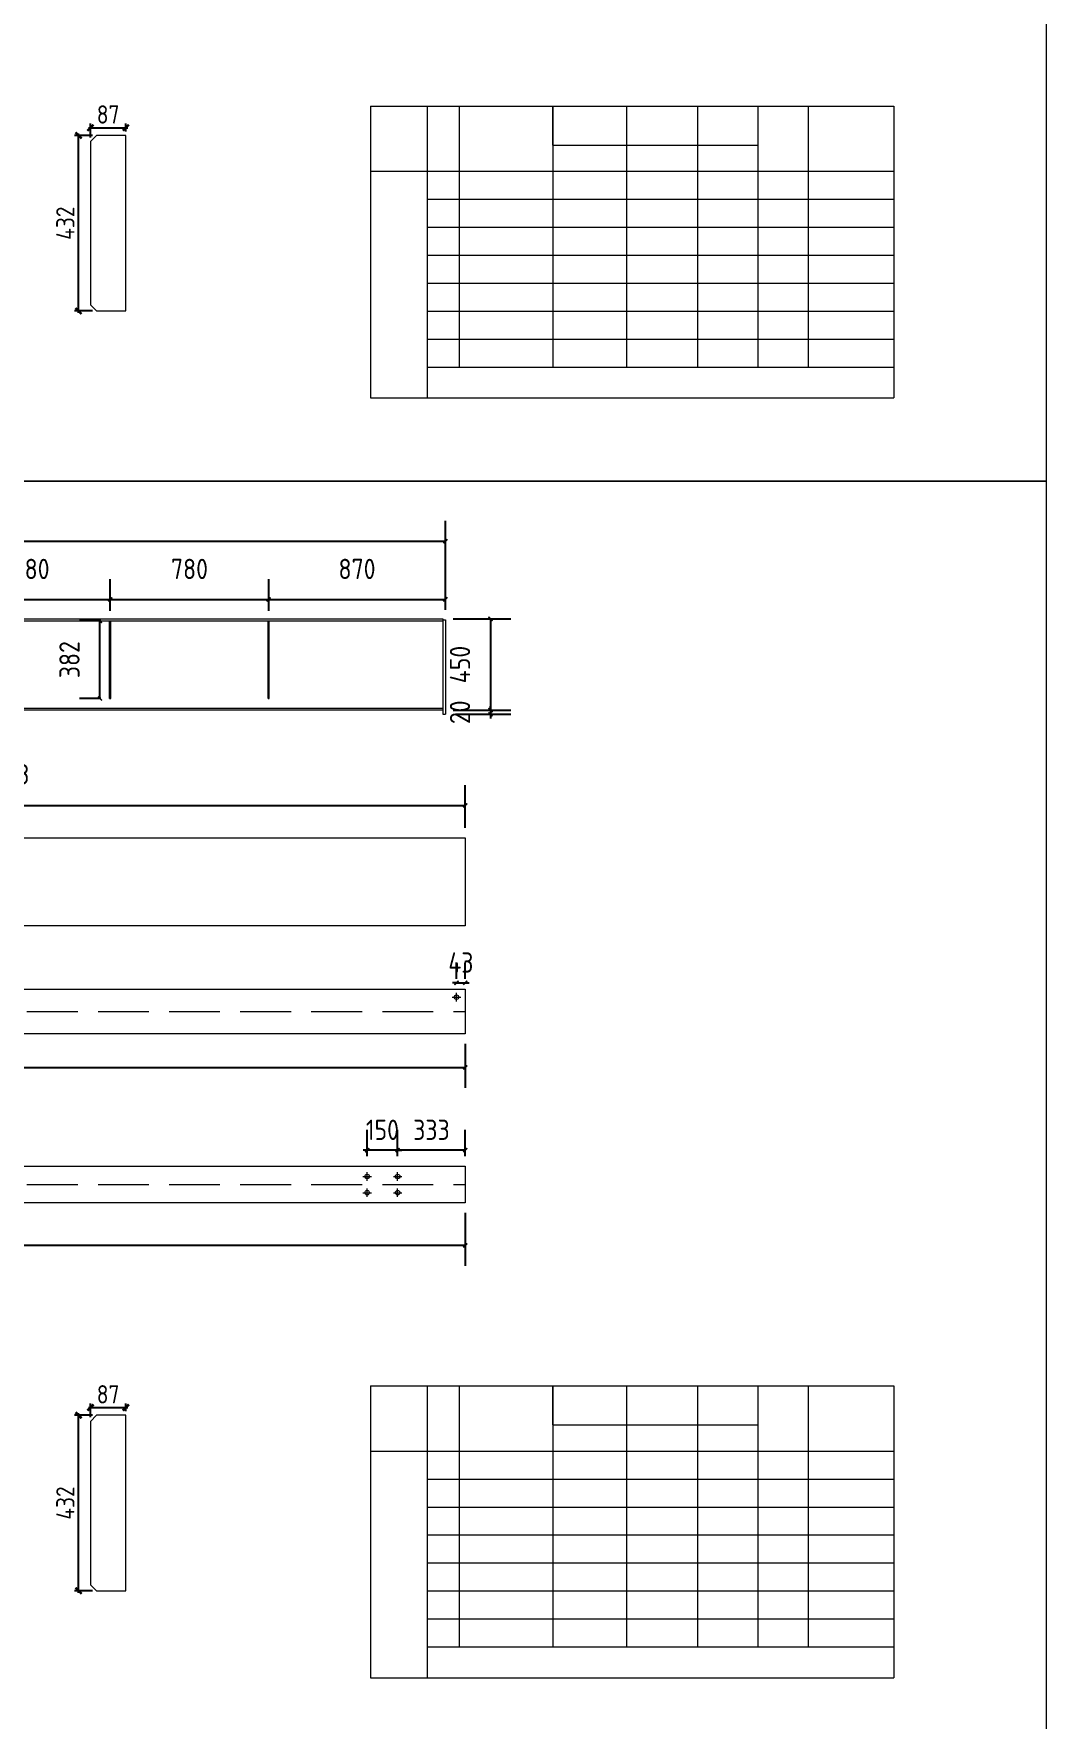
# Model space of a CAD drawing. Extents: x 485428 to 797698, y 56414 to 211814.
# Drawn here: x 792712 to 797698, y 142719 to 151016 of the extents above; entities that cross this region are included whole.
import ezdxf

# ---------------------------------------------------------------- set-up
doc = ezdxf.new("R2010")
doc.units = 0
doc.header["$LTSCALE"] = 1000
doc.header["$MEASUREMENT"] = 0
doc.linetypes.add('DASH', pattern=[0.35, 0.25, -0.1])
doc.layers.add('钢架', color=7, linetype='Continuous', lineweight=25)
doc.styles.get("Standard").update_dxf_attribs({"font": 'gbenor.shx', "bigfont": 'gbcbig.shx'})
doc.dimstyles.get("Standard").update_dxf_attribs({"dimscale": 100, "dimtxt": 2, "dimasz": 0.4, "dimexe": 0.5, "dimexo": 1, "dimgap": 0.5, "dimtad": 1, "dimdec": 0, "dimzin": 0, "dimdsep": 46, "dimtxsty": 'Standard', "dimblk": 'ARCHTICK', "dimcen": 0.09, "dimadec": 0, "dimazin": 0, "dimtfac": 1, "dimtdec": 0, "dimtix": 1, "dimtmove": 2, "dimatfit": 3, "dimfxl": 1, "dimtolj": 1, "dimtzin": 0, "dimarcsym": 0})

# ---------------------------------------------------------------- blocks, each defined once
blk = doc.blocks.new('_ArchTick')
at = {"color": 0, "linetype": 'ByBlock', "const_width": 0.4}
blk.add_lwpolyline([(-0.5, -0.5), (0.5, 0.5)], dxfattribs=at)
blk = doc.blocks.new('*D2840')
at = {"color": 3, "lineweight": -2}
for p, q in [((793001.8, 150515.5), (792913.2, 150515.5)), ((792933.2, 149641.5), (792933.2, 150525.5)), ((793001.8, 149651.5), (792913.2, 149651.5))]:
    blk.add_line(p, q, dxfattribs=at)
at = {"layer": 'Defpoints', "color": 0}
for p in [(792933.2, 150515.5), (793021.8, 150515.5), (793021.8, 149651.5)]:
    blk.add_point(p, dxfattribs=at)
at = {"color": 3, "lineweight": -2, "xscale": 30, "yscale": 30, "zscale": 30}
for p, rotation in [((792933.2, 150515.5), 90), ((792933.2, 149651.5), 270)]:
    blk.add_blockref('_ArchTick', p, dxfattribs=dict(at, rotation=rotation))
at = {"color": 0, "lineweight": 15, "insert": (792868.2, 150083.5), "char_height": 90, "attachment_point": 5, "rotation": 90}
blk.add_mtext('\\A1;432', dxfattribs=at)
blk = doc.blocks.new('*D2841')
at = {"color": 3, "lineweight": -2}
for p, q in [((792981.8, 150553.6), (793175.8, 150553.6)), ((792991.8, 150505.5), (792991.8, 150573.6)), ((793165.8, 150535.5), (793165.8, 150573.6))]:
    blk.add_line(p, q, dxfattribs=at)
at = {"layer": 'Defpoints', "color": 0}
for p in [(793165.8, 150553.6), (793165.8, 150515.5), (792991.8, 150485.5)]:
    blk.add_point(p, dxfattribs=at)
at = {"color": 3, "lineweight": -2, "xscale": 30, "yscale": 30, "zscale": 30, "rotation": 180}
blk.add_blockref('_ArchTick', (792991.8, 150553.6), dxfattribs=at)
at = {"color": 3, "lineweight": -2, "xscale": 30, "yscale": 30, "zscale": 30}
blk.add_blockref('_ArchTick', (793165.8, 150553.6), dxfattribs=at)
at = {"color": 0, "lineweight": 15, "insert": (793078.8, 150618.6), "char_height": 90, "attachment_point": 5}
blk.add_mtext('\\A1;87', dxfattribs=at)
blk = doc.blocks.new('*D2863')
at = {"color": 3, "lineweight": -2}
for p, q in [((792309.3, 148176), (792309.3, 148331.5)), ((793089.3, 148176), (793089.3, 148331.5)), ((792309.3, 148231.5), (793089.3, 148231.5))]:
    blk.add_line(p, q, dxfattribs=at)
at = {"layer": 'Defpoints', "color": 0}
for p in [(793089.3, 148231.5), (792309.3, 148126), (793089.3, 148126)]:
    blk.add_point(p, dxfattribs=at)
at = {"color": 3, "lineweight": -2, "xscale": 20, "yscale": 20, "zscale": 20, "rotation": 180}
blk.add_blockref('_ArchTick', (792309.3, 148231.5), dxfattribs=at)
at = {"color": 3, "lineweight": -2, "xscale": 20, "yscale": 20, "zscale": 20}
blk.add_blockref('_ArchTick', (793089.3, 148231.5), dxfattribs=at)
at = {"color": 0, "lineweight": 15, "insert": (792699.3, 148381.5), "char_height": 100, "attachment_point": 5}
blk.add_mtext('\\A1;780', dxfattribs=at)
blk = doc.blocks.new('*D2864')
at = {"color": 3, "lineweight": -2}
for p, q in [((793089.3, 148176), (793089.3, 148331.5)), ((793869.3, 148176), (793869.3, 148331.5)), ((793089.3, 148231.5), (793869.3, 148231.5))]:
    blk.add_line(p, q, dxfattribs=at)
at = {"layer": 'Defpoints', "color": 0}
for p in [(793869.3, 148231.5), (793089.3, 148126), (793869.3, 148126)]:
    blk.add_point(p, dxfattribs=at)
at = {"color": 3, "lineweight": -2, "xscale": 20, "yscale": 20, "zscale": 20, "rotation": 180}
blk.add_blockref('_ArchTick', (793089.3, 148231.5), dxfattribs=at)
at = {"color": 3, "lineweight": -2, "xscale": 20, "yscale": 20, "zscale": 20}
blk.add_blockref('_ArchTick', (793869.3, 148231.5), dxfattribs=at)
at = {"color": 0, "lineweight": 15, "insert": (793479.3, 148381.5), "char_height": 100, "attachment_point": 5}
blk.add_mtext('\\A1;780', dxfattribs=at)
blk = doc.blocks.new('*D2865')
at = {"color": 3, "lineweight": -2}
for p, q in [((793869.3, 148176), (793869.3, 148331.5)), ((794739.3, 148181), (794739.3, 148331.5)), ((793869.3, 148231.5), (794739.3, 148231.5))]:
    blk.add_line(p, q, dxfattribs=at)
at = {"layer": 'Defpoints', "color": 0}
for p in [(794739.3, 148231.5), (793869.3, 148126), (794739.3, 148131)]:
    blk.add_point(p, dxfattribs=at)
at = {"color": 3, "lineweight": -2, "xscale": 20, "yscale": 20, "zscale": 20, "rotation": 180}
blk.add_blockref('_ArchTick', (793869.3, 148231.5), dxfattribs=at)
at = {"color": 3, "lineweight": -2, "xscale": 20, "yscale": 20, "zscale": 20}
blk.add_blockref('_ArchTick', (794739.3, 148231.5), dxfattribs=at)
at = {"color": 0, "lineweight": 15, "insert": (794304.3, 148381.5), "char_height": 100, "attachment_point": 5}
blk.add_mtext('\\A1;870', dxfattribs=at)
blk = doc.blocks.new('*D2851')
at = {"color": 3, "lineweight": -2}
for p, q in [((789769.3, 148186), (789769.3, 148618.3)), ((794739.3, 148181), (794739.3, 148618.3)), ((789769.3, 148518.3), (794739.3, 148518.3))]:
    blk.add_line(p, q, dxfattribs=at)
at = {"layer": 'Defpoints', "color": 0}
for p in [(794739.3, 148518.3), (789769.3, 148136), (794739.3, 148131)]:
    blk.add_point(p, dxfattribs=at)
at = {"color": 3, "lineweight": -2, "xscale": 20, "yscale": 20, "zscale": 20, "rotation": 180}
blk.add_blockref('_ArchTick', (789769.3, 148518.3), dxfattribs=at)
at = {"color": 3, "lineweight": -2, "xscale": 20, "yscale": 20, "zscale": 20}
blk.add_blockref('_ArchTick', (794739.3, 148518.3), dxfattribs=at)
at = {"color": 0, "lineweight": 15, "insert": (792254.3, 148668.3), "char_height": 100, "attachment_point": 5}
blk.add_mtext('\\A1;4970', dxfattribs=at)
blk = doc.blocks.new('*D2872')
at = {"color": 3, "lineweight": -2}
for p, q in [((789879.3, 147107.4), (789879.3, 147317.1)), ((794837.3, 147107.4), (794837.3, 147317.1)), ((789879.3, 147217.1), (794837.3, 147217.1))]:
    blk.add_line(p, q, dxfattribs=at)
at = {"layer": 'Defpoints', "color": 0}
for p in [(794837.3, 147217.1), (789879.3, 147057.4), (794837.3, 147057.4)]:
    blk.add_point(p, dxfattribs=at)
at = {"color": 3, "lineweight": -2, "xscale": 20, "yscale": 20, "zscale": 20, "rotation": 180}
blk.add_blockref('_ArchTick', (789879.3, 147217.1), dxfattribs=at)
at = {"color": 3, "lineweight": -2, "xscale": 20, "yscale": 20, "zscale": 20}
blk.add_blockref('_ArchTick', (794837.3, 147217.1), dxfattribs=at)
at = {"color": 0, "lineweight": 15, "insert": (792358.3, 147370.4), "char_height": 100, "attachment_point": 5}
blk.add_mtext('\\A1;腹板、翼板 4958', dxfattribs=at)
blk = doc.blocks.new('*D2880')
at = {"color": 3, "lineweight": -2}
for p, q in [((793001.8, 144215.5), (792913.2, 144215.5)), ((792933.2, 143341.5), (792933.2, 144225.5)), ((793001.8, 143351.5), (792913.2, 143351.5))]:
    blk.add_line(p, q, dxfattribs=at)
at = {"layer": 'Defpoints', "color": 0}
for p in [(792933.2, 144215.5), (793021.8, 144215.5), (793021.8, 143351.5)]:
    blk.add_point(p, dxfattribs=at)
at = {"color": 3, "lineweight": -2, "xscale": 30, "yscale": 30, "zscale": 30}
for p, rotation in [((792933.2, 144215.5), 90), ((792933.2, 143351.5), 270)]:
    blk.add_blockref('_ArchTick', p, dxfattribs=dict(at, rotation=rotation))
at = {"color": 0, "lineweight": 15, "insert": (792868.2, 143783.5), "char_height": 90, "attachment_point": 5, "rotation": 90}
blk.add_mtext('\\A1;432', dxfattribs=at)
blk = doc.blocks.new('*D2881')
at = {"color": 3, "lineweight": -2}
for p, q in [((792981.8, 144253.6), (793175.8, 144253.6)), ((792991.8, 144205.5), (792991.8, 144273.6)), ((793165.8, 144235.5), (793165.8, 144273.6))]:
    blk.add_line(p, q, dxfattribs=at)
at = {"layer": 'Defpoints', "color": 0}
for p in [(793165.8, 144253.6), (793165.8, 144215.5), (792991.8, 144185.5)]:
    blk.add_point(p, dxfattribs=at)
at = {"color": 3, "lineweight": -2, "xscale": 30, "yscale": 30, "zscale": 30, "rotation": 180}
blk.add_blockref('_ArchTick', (792991.8, 144253.6), dxfattribs=at)
at = {"color": 3, "lineweight": -2, "xscale": 30, "yscale": 30, "zscale": 30}
blk.add_blockref('_ArchTick', (793165.8, 144253.6), dxfattribs=at)
at = {"color": 0, "lineweight": 15, "insert": (793078.8, 144318.6), "char_height": 90, "attachment_point": 5}
blk.add_mtext('\\A1;87', dxfattribs=at)
blk = doc.blocks.new('*D2882')
at = {"color": 3, "lineweight": -2}
for p, q in [((794794.3, 146363.4), (794794.3, 146444.1)), ((794837.3, 146363.4), (794837.3, 146444.1)), ((794794.3, 146344.1), (794774.3, 146344.1)), ((794794.3, 146344.1), (794837.3, 146344.1)), ((794837.3, 146344.1), (794857.3, 146344.1))]:
    blk.add_line(p, q, dxfattribs=at)
at = {"layer": 'Defpoints', "color": 0}
for p in [(794794.3, 146313.4), (794837.3, 146344.1), (794837.3, 146313.4)]:
    blk.add_point(p, dxfattribs=at)
at = {"color": 3, "lineweight": -2, "xscale": 20, "yscale": 20, "zscale": 20}
blk.add_blockref('_ArchTick', (794794.3, 146344.1), dxfattribs=at)
at = {"color": 3, "lineweight": -2, "xscale": 20, "yscale": 20, "zscale": 20, "rotation": 180}
blk.add_blockref('_ArchTick', (794837.3, 146344.1), dxfattribs=at)
at = {"color": 0, "lineweight": 15, "insert": (794815.8, 146444.1), "char_height": 100, "attachment_point": 5}
blk.add_mtext('\\A1;43', dxfattribs=at)
blk = doc.blocks.new('*D2883')
at = {"color": 3, "lineweight": -2}
for p, q in [((789879.3, 146043.4), (789879.3, 145827.7)), ((794837.3, 146043.4), (794837.3, 145827.7)), ((789879.3, 145927.7), (794837.3, 145927.7))]:
    blk.add_line(p, q, dxfattribs=at)
at = {"layer": 'Defpoints', "color": 0}
for p in [(789879.3, 146093.4), (794837.3, 146093.4), (794837.3, 145927.7)]:
    blk.add_point(p, dxfattribs=at)
at = {"color": 3, "lineweight": -2, "xscale": 20, "yscale": 20, "zscale": 20, "rotation": 180}
blk.add_blockref('_ArchTick', (789879.3, 145927.7), dxfattribs=at)
at = {"color": 3, "lineweight": -2, "xscale": 20, "yscale": 20, "zscale": 20}
blk.add_blockref('_ArchTick', (794837.3, 145927.7), dxfattribs=at)
at = {"color": 0, "lineweight": 15, "insert": (792358.3, 146027.7), "char_height": 100, "attachment_point": 5}
blk.add_mtext('\\A1;4958', dxfattribs=at)
blk = doc.blocks.new('*D2857')
at = {"color": 3, "lineweight": -2}
for p, q in [((794504.3, 145491.2), (794504.3, 145620.7)), ((794837.3, 145491.2), (794837.3, 145620.7)), ((794837.3, 145520.7), (794504.3, 145520.7))]:
    blk.add_line(p, q, dxfattribs=at)
at = {"layer": 'Defpoints', "color": 0}
for p in [(794504.3, 145520.7), (794504.3, 145441.2), (794837.3, 145441.2)]:
    blk.add_point(p, dxfattribs=at)
at = {"color": 3, "lineweight": -2, "xscale": 20, "yscale": 20, "zscale": 20, "rotation": 180}
blk.add_blockref('_ArchTick', (794504.3, 145520.7), dxfattribs=at)
at = {"color": 3, "lineweight": -2, "xscale": 20, "yscale": 20, "zscale": 20}
blk.add_blockref('_ArchTick', (794837.3, 145520.7), dxfattribs=at)
at = {"color": 0, "lineweight": 15, "insert": (794670.8, 145620.7), "char_height": 100, "attachment_point": 5}
blk.add_mtext('\\A1;333', dxfattribs=at)
blk = doc.blocks.new('*D2850')
at = {"color": 3, "lineweight": -2}
for p, q in [((794354.3, 145491.2), (794354.3, 145620.7)), ((794504.3, 145491.2), (794504.3, 145620.7)), ((794354.3, 145520.7), (794334.3, 145520.7)), ((794504.3, 145520.7), (794354.3, 145520.7)), ((794504.3, 145520.7), (794524.3, 145520.7))]:
    blk.add_line(p, q, dxfattribs=at)
at = {"layer": 'Defpoints', "color": 0}
for p in [(794354.3, 145520.7), (794354.3, 145441.2), (794504.3, 145441.2)]:
    blk.add_point(p, dxfattribs=at)
at = {"color": 3, "lineweight": -2, "xscale": 20, "yscale": 20, "zscale": 20}
blk.add_blockref('_ArchTick', (794354.3, 145520.7), dxfattribs=at)
at = {"color": 3, "lineweight": -2, "xscale": 20, "yscale": 20, "zscale": 20, "rotation": 180}
blk.add_blockref('_ArchTick', (794504.3, 145520.7), dxfattribs=at)
at = {"color": 0, "lineweight": 15, "insert": (794429.3, 145620.7), "char_height": 100, "attachment_point": 5}
blk.add_mtext('\\A1;150', dxfattribs=at)
blk = doc.blocks.new('*D2858')
at = {"color": 3, "lineweight": -2}
for p, q in [((789879.3, 145211.2), (789879.3, 144951.4)), ((794837.3, 145211.2), (794837.3, 144951.4)), ((794837.3, 145051.4), (789879.3, 145051.4))]:
    blk.add_line(p, q, dxfattribs=at)
at = {"layer": 'Defpoints', "color": 0}
for p in [(789879.3, 145261.2), (794837.3, 145261.2), (789879.3, 145051.4)]:
    blk.add_point(p, dxfattribs=at)
at = {"color": 3, "lineweight": -2, "xscale": 20, "yscale": 20, "zscale": 20, "rotation": 180}
blk.add_blockref('_ArchTick', (789879.3, 145051.4), dxfattribs=at)
at = {"color": 3, "lineweight": -2, "xscale": 20, "yscale": 20, "zscale": 20}
blk.add_blockref('_ArchTick', (794837.3, 145051.4), dxfattribs=at)
at = {"color": 0, "lineweight": 15, "insert": (792358.3, 145151.4), "char_height": 100, "attachment_point": 5}
blk.add_mtext('\\A1;4958', dxfattribs=at)
blk = doc.blocks.new('*D3026')
at = {"color": 3, "lineweight": -2}
for p, q in [((794777.3, 148136), (795061.4, 148136)), ((794961.4, 148136), (794961.4, 147686)), ((794777.3, 147686), (795061.4, 147686))]:
    blk.add_line(p, q, dxfattribs=at)
at = {"layer": 'Defpoints', "color": 0}
for p in [(794727.3, 148136), (794727.3, 147686), (794961.4, 147686)]:
    blk.add_point(p, dxfattribs=at)
at = {"color": 3, "lineweight": -2, "xscale": 20, "yscale": 20, "zscale": 20}
for p, rotation in [((794961.4, 148136), 90), ((794961.4, 147686), 270)]:
    blk.add_blockref('_ArchTick', p, dxfattribs=dict(at, rotation=rotation))
at = {"color": 0, "lineweight": 15, "insert": (794811.4, 147911), "char_height": 100, "attachment_point": 5, "rotation": 90}
blk.add_mtext('\\A1;450', dxfattribs=at)
blk = doc.blocks.new('*D3027')
at = {"color": 3, "lineweight": -2}
for p, q in [((794961.4, 147686), (794961.4, 147706)), ((794777.3, 147686), (795061.4, 147686)), ((794789.3, 147666), (795061.4, 147666)), ((794961.4, 147686), (794961.4, 147666)), ((794961.4, 147666), (794961.4, 147646))]:
    blk.add_line(p, q, dxfattribs=at)
at = {"layer": 'Defpoints', "color": 0}
for p in [(794727.3, 147686), (794739.3, 147666), (794961.4, 147666)]:
    blk.add_point(p, dxfattribs=at)
at = {"color": 3, "lineweight": -2, "xscale": 20, "yscale": 20, "zscale": 20}
for p, rotation in [((794961.4, 147686), 270), ((794961.4, 147666), 90)]:
    blk.add_blockref('_ArchTick', p, dxfattribs=dict(at, rotation=rotation))
at = {"color": 0, "lineweight": 15, "insert": (794811.4, 147676), "char_height": 100, "attachment_point": 5, "rotation": 90}
blk.add_mtext('\\A1;20', dxfattribs=at)
blk = doc.blocks.new('*D3274')
at = {"color": 3, "lineweight": -2}
for p, q in [((793042.3, 148126), (792938.6, 148126)), ((793038.6, 147744), (793038.6, 148126)), ((793042.3, 147744), (792938.6, 147744))]:
    blk.add_line(p, q, dxfattribs=at)
at = {"layer": 'Defpoints', "color": 0}
for p in [(793038.6, 148126), (793092.3, 148126), (793092.3, 147744)]:
    blk.add_point(p, dxfattribs=at)
at = {"color": 3, "lineweight": -2, "xscale": 20, "yscale": 20, "zscale": 20}
for p, rotation in [((793038.6, 148126), 90), ((793038.6, 147744), 270)]:
    blk.add_blockref('_ArchTick', p, dxfattribs=dict(at, rotation=rotation))
at = {"color": 0, "lineweight": 15, "insert": (792888.6, 147935), "char_height": 100, "attachment_point": 5, "rotation": 90}
blk.add_mtext('\\A1;382', dxfattribs=at)

msp = doc.modelspace()

# ---------------------------------------------------------------- linework, layer by layer
at = {"color": 1, "lineweight": 15}
for p, q in [((794371.4, 150659.7), (794371.4, 149223.7)), ((794650.9, 149223.7), (794650.9, 150659.7)), ((793089.3, 147744), (793089.3, 148126)), ((793869.3, 147744), (793869.3, 148126)), ((794371.4, 144359.7), (794371.4, 142923.7)), ((794650.9, 142923.7), (794650.9, 144359.7))]:
    msp.add_line(p, q, dxfattribs=at)
at = {"lineweight": 15}
for p, q in [((795268.8, 150468), (795268.8, 150659.7)), ((795268.8, 150659.7), (795268.8, 149375.3)), ((795631, 150659.7), (795631, 149375.3)), ((796948.1, 150659.7), (796948.1, 149223.7)), ((792991.8, 150485.5), (793021.8, 150515.5)), ((793165.8, 150515.5), (793021.8, 150515.5)), ((793165.8, 149651.5), (793165.8, 150515.5)), ((792991.8, 150485.5), (792991.8, 149681.5)), ((792991.8, 149681.5), (793021.8, 149651.5)), ((793021.8, 149651.5), (793165.8, 149651.5)), ((789769.3, 148136), (794727.3, 148136)), ((789769.3, 148126), (794727.3, 148126)), ((793086.3, 147744), (793086.3, 148126)), ((793092.3, 147744), (793092.3, 148126)), ((793866.3, 147744), (793866.3, 148126)), ((793872.3, 147744), (793872.3, 148126)), ((794727.3, 148136), (794727.3, 147666)), ((794727.3, 148131), (794739.3, 148131)), ((794739.3, 148131), (794739.3, 147666)), ((794727.3, 147694), (789769.3, 147694)), ((793086.3, 147744), (793092.3, 147744)), ((793866.3, 147744), (793872.3, 147744)), ((794727.3, 147686), (789769.3, 147686)), ((794727.3, 147666), (794739.3, 147666)), ((789879.3, 147057.4), (794837.3, 147057.4)), ((794837.3, 147057.4), (794837.3, 146625.4)), ((794837.3, 146625.4), (789879.3, 146625.4)), ((789879.3, 146313.4), (794837.3, 146313.4)), ((794794.3, 146252.4), (794794.3, 146294.4)), ((794837.3, 146313.4), (794837.3, 146093.4)), ((794773.3, 146273.4), (794815.3, 146273.4)), ((794837.3, 146093.4), (789879.3, 146093.4)), ((789879.3, 145441.2), (794837.3, 145441.2)), ((794333.3, 145391.2), (794375.3, 145391.2)), ((794354.3, 145370.2), (794354.3, 145412.2)), ((794483.3, 145391.2), (794525.3, 145391.2)), ((794504.3, 145370.2), (794504.3, 145412.2)), ((794837.3, 145441.2), (794837.3, 145261.2)), ((794333.3, 145311.2), (794375.3, 145311.2)), ((794354.3, 145290.2), (794354.3, 145332.2)), ((794483.3, 145311.2), (794525.3, 145311.2)), ((794504.3, 145290.2), (794504.3, 145332.2)), ((794837.3, 145261.2), (789879.3, 145261.2)), ((795268.8, 144168), (795268.8, 144359.7)), ((795268.8, 144359.7), (795268.8, 143075.3)), ((795631, 144359.7), (795631, 143075.3)), ((796948.1, 144359.7), (796948.1, 142923.7)), ((792991.8, 144185.5), (793021.8, 144215.5)), ((793165.8, 144215.5), (793021.8, 144215.5)), ((793165.8, 143351.5), (793165.8, 144215.5)), ((792991.8, 144185.5), (792991.8, 143381.5)), ((792991.8, 143381.5), (793021.8, 143351.5)), ((793021.8, 143351.5), (793165.8, 143351.5))]:
    msp.add_line(p, q, dxfattribs=at)
at = {"color": 1, "linetype": 'DASH', "lineweight": 15}
for p, q in [((789879.3, 146203.4), (794837.3, 146203.4)), ((789879.3, 145351.2), (794837.3, 145351.2))]:
    msp.add_line(p, q, dxfattribs=at)
at = {"lineweight": 15}
for points in [[(788788.1, 155114.2), (797698.1, 155114.2), (797698.1, 148814.2), (788788.1, 148814.2)], [(788788.1, 148814.2), (797698.1, 148814.2), (797698.1, 142514.2), (788788.1, 142514.2)]]:
    msp.add_lwpolyline(points, close=True, dxfattribs=at)
for centre in [(794794.3, 146273.4), (794354.3, 145391.2), (794504.3, 145391.2), (794354.3, 145311.2), (794504.3, 145311.2)]:
    msp.add_circle(centre, 11, dxfattribs=at)
at = {"layer": '钢架', "lineweight": 15}
for p, q in [((794371.4, 150659.7), (796948.1, 150659.7)), ((794807, 150659.7), (794807, 149375.3)), ((795981.5, 150659.7), (795981.5, 149375.3)), ((796278.5, 150659.7), (796278.5, 149375.3)), ((796526.1, 150659.7), (796526.1, 149375.3)), ((795268.8, 150468), (796278.5, 150468)), ((794371.4, 150339.3), (796948.1, 150339.3)), ((794650.9, 150201.6), (796948.1, 150201.6)), ((794650.9, 150063.8), (796948.1, 150063.8)), ((794650.9, 149926.1), (796948.1, 149926.1)), ((794650.9, 149926.1), (796948.1, 149926.1)), ((794650.9, 149788.4), (796948.1, 149788.4)), ((794650.9, 149650.7), (796948.1, 149650.7)), ((794650.9, 149513), (796948.1, 149513)), ((794650.9, 149375.3), (796948.1, 149375.3)), ((794371.4, 149223.7), (796948.1, 149223.7)), ((794371.4, 144359.7), (796948.1, 144359.7)), ((794807, 144359.7), (794807, 143075.3)), ((795981.5, 144359.7), (795981.5, 143075.3)), ((796278.5, 144359.7), (796278.5, 143075.3)), ((796526.1, 144359.7), (796526.1, 143075.3)), ((795268.8, 144168), (796278.5, 144168)), ((794371.4, 144039.3), (796948.1, 144039.3)), ((794650.9, 143901.6), (796948.1, 143901.6)), ((794650.9, 143763.8), (796948.1, 143763.8)), ((794650.9, 143626.1), (796948.1, 143626.1)), ((794650.9, 143626.1), (796948.1, 143626.1)), ((794650.9, 143488.4), (796948.1, 143488.4)), ((794650.9, 143350.7), (796948.1, 143350.7)), ((794650.9, 143213), (796948.1, 143213)), ((794650.9, 143075.3), (796948.1, 143075.3)), ((794371.4, 142923.7), (796948.1, 142923.7))]:
    msp.add_line(p, q, dxfattribs=at)

# ---------------------------------------------------------------- dimensions: what is measured, and where the dimension line sits
at = {"lineweight": 15}
for base, p1, p2, override, picture, middle in [((793165.8, 150553.6), (792991.8, 150485.5), (793165.8, 150515.5), {"dimtxt": 0.9, "dimasz": 0.3, "dimexe": 0.2, "dimexo": 0.2, "dimgap": 0.2, "dimlfac": 0.5, "dimdle": 0.1, "dimclrd": 3, "dimclre": 3}, '*D2841', (793078.8, 150618.6)), ((794739.3, 148518.3), (789769.3, 148136), (794739.3, 148131), {"dimtxt": 1, "dimasz": 0.2, "dimexe": 1, "dimexo": 0.5, "dimgap": 1, "dimclrd": 3, "dimclre": 3}, '*D2851', (792254.3, 148668.3)), ((793089.3, 148231.5), (792309.3, 148126), (793089.3, 148126), {"dimtxt": 1, "dimasz": 0.2, "dimexe": 1, "dimexo": 0.5, "dimgap": 1, "dimclrd": 3, "dimclre": 3}, '*D2863', (792699.3, 148381.5)), ((793869.3, 148231.5), (793089.3, 148126), (793869.3, 148126), {"dimtxt": 1, "dimasz": 0.2, "dimexe": 1, "dimexo": 0.5, "dimgap": 1, "dimclrd": 3, "dimclre": 3}, '*D2864', (793479.3, 148381.5)), ((794739.3, 148231.5), (793869.3, 148126), (794739.3, 148131), {"dimtxt": 1, "dimasz": 0.2, "dimexe": 1, "dimexo": 0.5, "dimgap": 1, "dimclrd": 3, "dimclre": 3}, '*D2865', (794304.3, 148381.5)), ((794837.3, 146344.1), (794794.3, 146313.4), (794837.3, 146313.4), {"dimtxt": 1, "dimasz": 0.2, "dimexe": 1, "dimexo": 0.5, "dimgap": 0.5, "dimclrd": 3, "dimclre": 3}, '*D2882', (794815.8, 146444.1)), ((794354.3, 145520.7), (794504.3, 145441.2), (794354.3, 145441.2), {"dimtxt": 1, "dimasz": 0.2, "dimexe": 1, "dimexo": 0.5, "dimgap": 0.5, "dimclrd": 3, "dimclre": 3}, '*D2850', (794429.3, 145620.7)), ((794504.3, 145520.7), (794837.3, 145441.2), (794504.3, 145441.2), {"dimtxt": 1, "dimasz": 0.2, "dimexe": 1, "dimexo": 0.5, "dimgap": 0.5, "dimclrd": 3, "dimclre": 3}, '*D2857', (794670.8, 145620.7)), ((793165.8, 144253.6), (792991.8, 144185.5), (793165.8, 144215.5), {"dimtxt": 0.9, "dimasz": 0.3, "dimexe": 0.2, "dimexo": 0.2, "dimgap": 0.2, "dimlfac": 0.5, "dimdle": 0.1, "dimclrd": 3, "dimclre": 3}, '*D2881', (793078.8, 144318.6))]:
    dim = msp.add_linear_dim(base=base, p1=p1, p2=p2, dimstyle='Standard', override=override, dxfattribs=at)
    dim.commit()
    dim.dimension.update_dxf_attribs({"geometry": picture, "text_midpoint": middle})
for base, p1, p2, override, picture, middle in [((792933.2, 150515.5), (793021.8, 149651.5), (793021.8, 150515.5), {"dimtxt": 0.9, "dimasz": 0.3, "dimexe": 0.2, "dimexo": 0.2, "dimgap": 0.2, "dimlfac": 0.5, "dimdle": 0.1, "dimclrd": 3, "dimclre": 3}, '*D2840', (792868.2, 150083.5)), ((794961.4, 147686), (794727.3, 148136), (794727.3, 147686), {"dimtxt": 1, "dimasz": 0.2, "dimexe": 1, "dimexo": 0.5, "dimgap": 1, "dimclrd": 3, "dimclre": 3}, '*D3026', (794811.4, 147911)), ((794961.4, 147666), (794727.3, 147686), (794739.3, 147666), {"dimtxt": 1, "dimasz": 0.2, "dimexe": 1, "dimexo": 0.5, "dimgap": 1, "dimclrd": 3, "dimclre": 3}, '*D3027', (794811.4, 147676)), ((792933.2, 144215.5), (793021.8, 143351.5), (793021.8, 144215.5), {"dimtxt": 0.9, "dimasz": 0.3, "dimexe": 0.2, "dimexo": 0.2, "dimgap": 0.2, "dimlfac": 0.5, "dimdle": 0.1, "dimclrd": 3, "dimclre": 3}, '*D2880', (792868.2, 143783.5))]:
    dim = msp.add_linear_dim(base=base, p1=p1, p2=p2, angle=90, dimstyle='Standard', override=override, dxfattribs=at)
    dim.commit()
    dim.dimension.update_dxf_attribs({"geometry": picture, "text_midpoint": middle})
for p1, p2, distance, override, picture, middle in [((793092.3, 147744), (793092.3, 148126), 53.8, {"dimtxt": 1, "dimasz": 0.2, "dimexe": 1, "dimexo": 0.5, "dimgap": 1, "dimclrd": 3, "dimclre": 3}, '*D3274', (792888.6, 147935)), ((789879.3, 146093.4), (794837.3, 146093.4), -165.7, {"dimtxt": 1, "dimasz": 0.2, "dimexe": 1, "dimexo": 0.5, "dimgap": 0.5, "dimclrd": 3, "dimclre": 3}, '*D2883', (792358.3, 146027.7)), ((794837.3, 145261.2), (789879.3, 145261.2), 209.8, {"dimtxt": 1, "dimasz": 0.2, "dimexe": 1, "dimexo": 0.5, "dimgap": 0.5, "dimclrd": 3, "dimclre": 3}, '*D2858', (792358.3, 145151.4))]:
    dim = msp.add_aligned_dim(p1=p1, p2=p2, distance=distance, dimstyle='Standard', override=override, dxfattribs=at)
    dim.commit()
    dim.dimension.update_dxf_attribs({"geometry": picture, "text_midpoint": middle})
dim = msp.add_aligned_dim(p1=(789879.3, 147057.4), p2=(794837.3, 147057.4), distance=159.7, text='腹板、翼板 4958', dimstyle='Standard', override={"dimtxt": 1, "dimasz": 0.2, "dimexe": 1, "dimexo": 0.5, "dimgap": 1, "dimclrd": 3, "dimclre": 3}, dxfattribs=at)
dim.commit()
dim.dimension.update_dxf_attribs({"geometry": '*D2872', "text_midpoint": (792358.3, 147370.4)})

doc.saveas('drawing.dxf')
